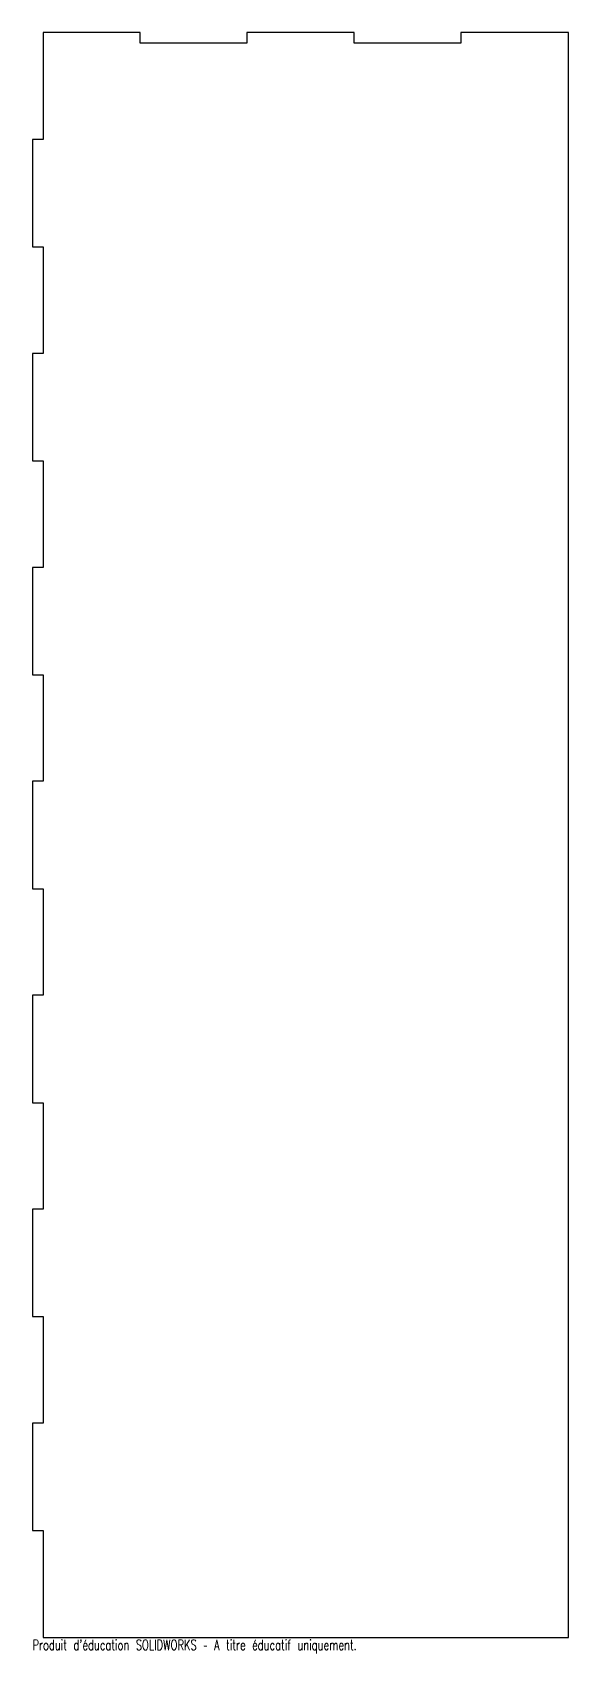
# Model space of a CAD drawing. Header units: millimetres. Extents: x -5 to 245, y -8 to 750.
import ezdxf

# ---------------------------------------------------------------- set-up
doc = ezdxf.new("R2010")
doc.units = ezdxf.units.MM
doc.styles.add('SLDTEXTSTYLE0', font='TXT', dxfattribs={"width": 0.7, "bigfont": 'bigfont'})

msp = doc.modelspace()

# ---------------------------------------------------------------- linework, layer by layer
at = {"color": 7, "linetype": 'Continuous', "lineweight": 25}
for p, q in [((-0.1, 750.1), (-0.1, 700.1)), ((45.1, 750.1), (-0.1, 750.1)), ((45.1, 745.1), (45.1, 750.1)), ((145.1, 750.1), (94.9, 750.1)), ((94.9, 750.1), (94.9, 745.1)), ((145.1, 745.1), (145.1, 750.1)), ((245.1, 750.1), (194.9, 750.1)), ((194.9, 750.1), (194.9, 745.1)), ((245.1, -0.1), (245.1, 750.1)), ((94.9, 745.1), (45.1, 745.1)), ((194.9, 745.1), (145.1, 745.1)), ((-0.1, 700.1), (-5.1, 700.1)), ((-5.1, 700.1), (-5.1, 649.9)), ((-5.1, 649.9), (-0.1, 649.9)), ((-0.1, 649.9), (-0.1, 600.1)), ((-0.1, 600.1), (-5.1, 600.1)), ((-5.1, 600.1), (-5.1, 549.9)), ((-5.1, 549.9), (-0.1, 549.9)), ((-0.1, 549.9), (-0.1, 500.1)), ((-0.1, 500.1), (-5.1, 500.1)), ((-5.1, 500.1), (-5.1, 449.9)), ((-5.1, 449.9), (-0.1, 449.9)), ((-0.1, 449.9), (-0.1, 400.1)), ((-0.1, 400.1), (-5.1, 400.1)), ((-5.1, 400.1), (-5.1, 349.9)), ((-5.1, 349.9), (-0.1, 349.9)), ((-0.1, 349.9), (-0.1, 300.1)), ((-0.1, 300.1), (-5.1, 300.1)), ((-5.1, 300.1), (-5.1, 249.9)), ((-5.1, 249.9), (-0.1, 249.9)), ((-0.1, 249.9), (-0.1, 200.1)), ((-0.1, 200.1), (-5.1, 200.1)), ((-5.1, 200.1), (-5.1, 149.9)), ((-5.1, 149.9), (-0.1, 149.9)), ((-0.1, 149.9), (-0.1, 100.1)), ((-0.1, 100.1), (-5.1, 100.1)), ((-5.1, 100.1), (-5.1, 49.9)), ((-5.1, 49.9), (-0.1, 49.9)), ((-0.1, 49.9), (-0.1, -0.1)), ((-0.1, -0.1), (245.1, -0.1))]:
    msp.add_line(p, q, dxfattribs=at)

# ---------------------------------------------------------------- texts
at = {"color": 7, "linetype": 'Continuous', "insert": (-5.1, -1.12), "char_height": 4.8336, "attachment_point": 1, "style": 'SLDTEXTSTYLE0'}
msp.add_mtext("Produit d'éducation SOLIDWORKS – A titre éducatif uniquement.", dxfattribs=at)

doc.saveas('drawing.dxf')
